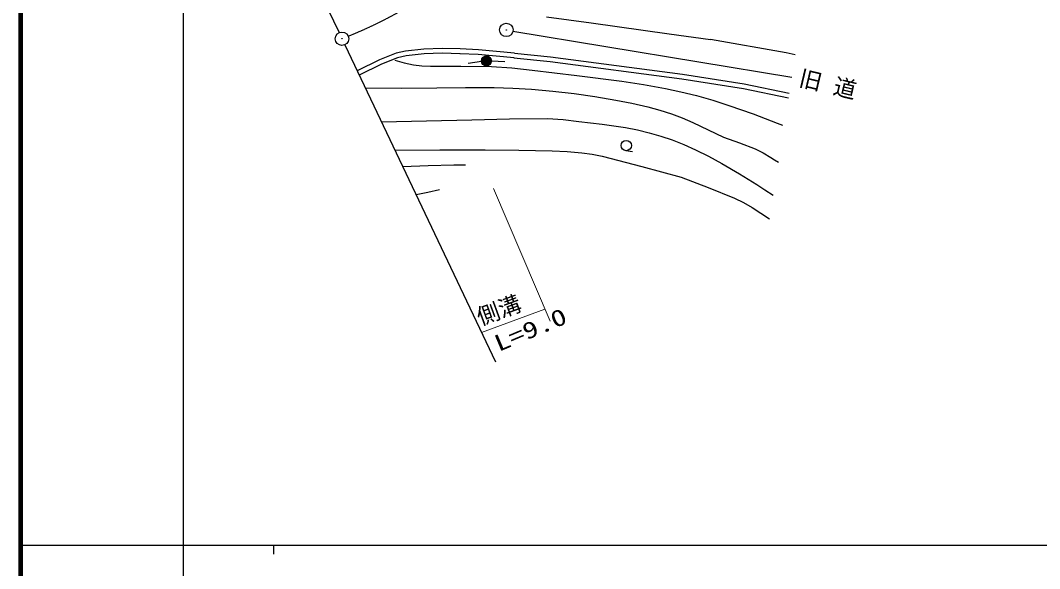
# Model space of a CAD drawing. Units: millimetres, scale not verified. Extents: x 40000 to 680000, y 20000 to 380000.
# Drawn here: x 40000 to 152783, y 202409 to 263096 of the extents above; entities that cross this region are included whole.
import ezdxf
from ezdxf.enums import TextEntityAlignment as Align

# ---------------------------------------------------------------- set-up
doc = ezdxf.new("R2010")
doc.units = ezdxf.units.MM
doc.header["$LTSCALE"] = 1000
doc.linetypes.add('CHAIN', pattern=[18.5, 12, -1.5, 3.5, -1.5])
for name, color, linetype, lineweight in [('M-BGD', 7, 'Continuous', 25), ('M-BGD-HTXT', 7, 'Continuous', 13), ('M-BMK', 2, 'CHAIN', 13), ('M-OTRS', 6, 'Continuous', 25), ('M-TTL', 2, 'Continuous', 140), ('M-TTL-BAND', 7, 'Continuous', 25)]:
    doc.layers.add(name, color=color, linetype=linetype, lineweight=lineweight)
doc.styles.add('ＭＳ ゴシック', font='')
doc.styles.get('ＭＳ ゴシック').set_extended_font_data('MS Gothic')

msp = doc.modelspace()

# ---------------------------------------------------------------- linework, layer by layer
at = {"layer": 'M-BGD'}
for p, q in [((59428, 295086), (75265, 261739)), ((98210, 263492), (103165, 262817)), ((103165, 262817), (111794, 261625)), ((94509, 261919), (125363, 256823)), ((111794, 261625), (116361, 260965)), ((124742, 259490), (116361, 260965)), ((75909, 260384), (92572, 225298)), ((81575, 259460), (79754, 258718)), ((82610, 259682), (81575, 259460)), ((84636, 259906), (82610, 259682)), ((86655, 259976), (84636, 259906)), ((86659, 259455), (84674, 259387)), ((88670, 259931), (86655, 259976)), ((88659, 259411), (86659, 259455)), ((90666, 259305), (88643, 259411)), ((90694, 259825), (88670, 259931)), ((94674, 259483), (90694, 259825)), ((94674, 259483), (98669, 259050)), ((125751, 259279), (124742, 259490)), ((79754, 258718), (77274, 257509)), ((81729, 258961), (79966, 258243)), ((82693, 259168), (81729, 258961)), ((84674, 259387), (82693, 259168)), ((91024, 258539), (89539, 258330)), ((94630, 258965), (90666, 259305)), ((92118, 258600), (93618, 258558)), ((94618, 258967), (98607, 258534)), ((98607, 258534), (113200, 256634)), ((98669, 259050), (113273, 257149)), ((79966, 258243), (77497, 257039)), ((113273, 257149), (120098, 256078)), ((113200, 256634), (120005, 255567)), ((120098, 256078), (125085, 255054)), ((120005, 255567), (125003, 254540)), ((106979, 248674), (107720, 248584))]:
    msp.add_line(p, q, dxfattribs=at)
for points in [[(81443, 258680), (82464, 258403), (83497, 258185), (84427, 258070), (85376, 258014), (88756, 258033), (92136, 257991), (94385, 257825), (96639, 257599), (101588, 257004), (106542, 256352), (108954, 255985), (111368, 255556), (113100, 255192), (114827, 254768), (116611, 254258), (118379, 253690), (121074, 252735), (123753, 251721), (124043, 251609), (124333, 251498)], [(78170, 255623), (82125, 255591), (86080, 255619), (89255, 255675), (92442, 255672), (94499, 255609), (96562, 255485), (98909, 255271), (101262, 254995), (103577, 254667), (105882, 254279), (107658, 253931), (109430, 253523), (110740, 253166), (112042, 252749), (113233, 252307), (114401, 251809), (116089, 250964), (117808, 250171), (119567, 249559), (121300, 248891), (122177, 248440), (123029, 247933), (123453, 247665), (123876, 247394)], [(79956, 251863), (84942, 251972), (89937, 252077), (94124, 252191), (98311, 252244), (100054, 252110), (101804, 251916), (104387, 251610), (106965, 251244), (108279, 250984), (109582, 250665), (110858, 250291), (112114, 249860), (113412, 249347), (114695, 248775), (116160, 248048), (117601, 247266), (119556, 246119), (121486, 244917), (122394, 244336), (123302, 243752)], [(81441, 248736), (86431, 248762), (91428, 248767), (95143, 248745), (98857, 248662), (100496, 248583), (102140, 248443), (103267, 248294), (104393, 248083), (108769, 246936), (113134, 245730), (116094, 244606), (119029, 243426), (120004, 242928), (120961, 242370), (121925, 241759), (122887, 241123)], [(82303, 246920), (85131, 247042), (87968, 247103), (88598, 247110), (89237, 247117)], [(83777, 243816), (85076, 244095), (86374, 244379)]]:
    msp.add_lwpolyline(points, dxfattribs=at)
for centre, radius in [((93769, 262041), 746), ((93769, 262041), 22.5), ((91569, 258616), 547), ((91569, 258616), 484), ((91569, 258616), 421), ((91569, 258616), 355), ((91569, 258616), 292), ((91569, 258616), 214), ((91569, 258616), 148), ((91569, 258616), 85.2), ((91569, 258616), 16.5), ((107048, 249243), 574)]:
    msp.add_circle(centre, radius, dxfattribs=at)
at = {"layer": 'M-BGD-HTXT'}
for p, q in [((92367, 244479), (98606, 229803)), ((91029, 228547), (98046, 231119))]:
    msp.add_line(p, q, dxfattribs=at)
at = {"layer": 'M-BMK'}
msp.add_arc((57516, 307682), 50000, 292.04636, 302.73579, dxfattribs=at)
at = {"layer": 'M-OTRS'}
for radius in [746, 22.5]:
    msp.add_circle((75587, 261062), radius, dxfattribs=at)
at = {"layer": 'M-TTL'}
msp.add_line((40000, 380000), (40000, 20000), dxfattribs=at)
at = {"layer": 'M-TTL-BAND'}
for p, q in [((58000, 370000), (58000, 20000)), ((40000, 205000), (579000, 205000)), ((68000, 205000), (68000, 204000))]:
    msp.add_line(p, q, dxfattribs=at)

# ---------------------------------------------------------------- texts
at = {"layer": 'M-BGD-HTXT', "style": 'ＭＳ ゴシック'}
msp.add_text('側溝', height=1833, rotation=20.2, dxfattribs=at).set_placement((91104, 228796), align=Align.BOTTOM_LEFT)
at = {"layer": 'M-BGD-HTXT', "style": 'ＭＳ ゴシック', "width": 1.35}
msp.add_text('L=9.0', height=1833, rotation=22.8, dxfattribs=at).set_placement((93127, 225878), align=Align.BOTTOM_LEFT)
at = {"layer": 'M-BGD-HTXT', "insert": (125989, 255706), "char_height": 1833, "attachment_point": 7, "rotation": 346.6, "style": 'ＭＳ ゴシック'}
msp.add_mtext('\\T1.56;旧道', dxfattribs=at)

doc.saveas('drawing.dxf')
